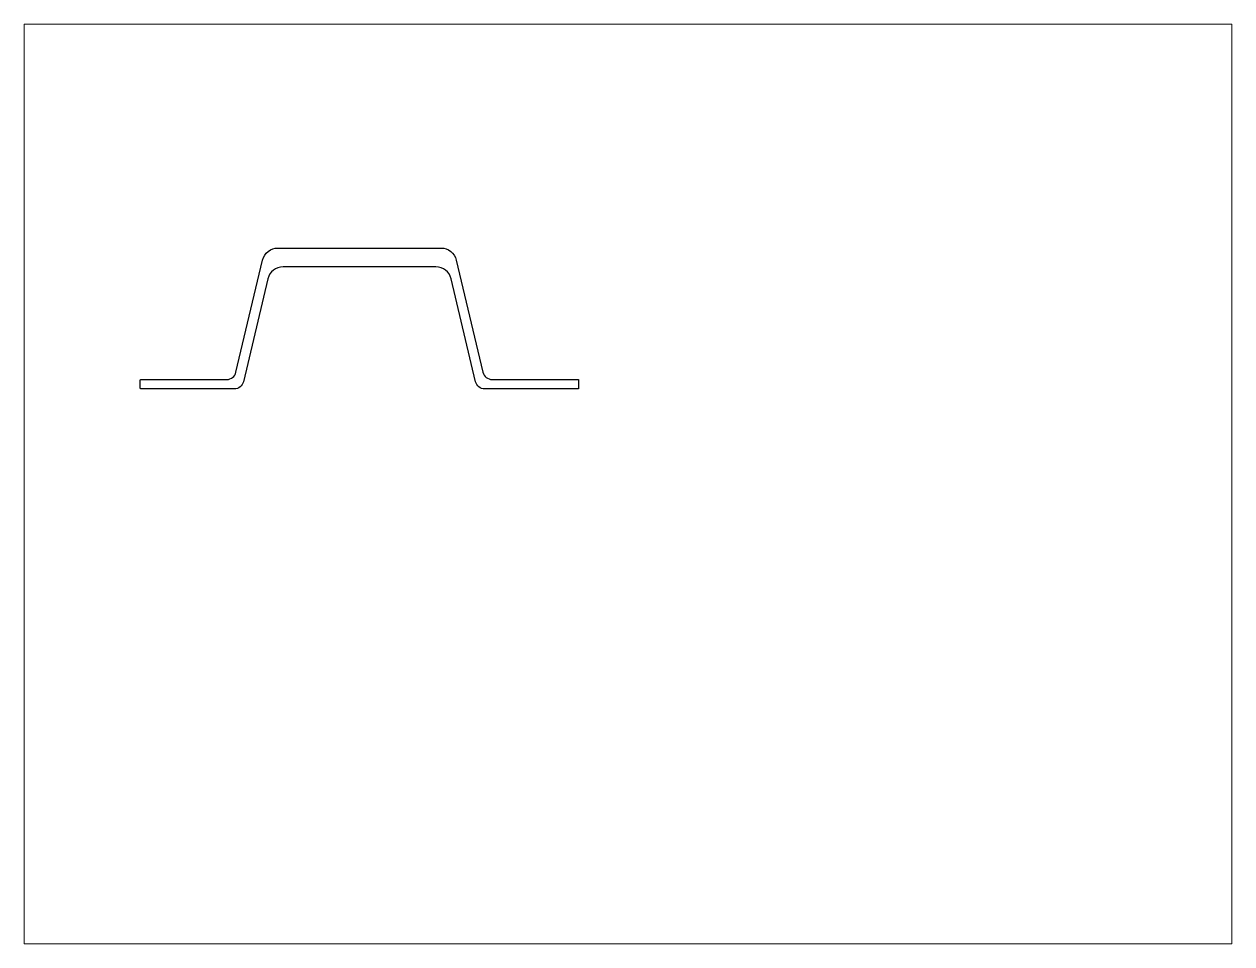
# Paper-space layout 'Layout1' of a CAD drawing. Extents: x 27 to 240, y 20 to 183.
# The model-space entities are those that its viewports show. They can reach past a viewport. Long polylines and large blocks are cut down to what shows.
import ezdxf

# ---------------------------------------------------------------- set-up
doc = ezdxf.new("R2010")
doc.units = 0
doc.header["$LTSCALE"] = 15
doc.layers.get('0').update_dxf_attribs({"linetype": 'CONTINUOUS'})

msp = doc.modelspace()

# ---------------------------------------------------------------- linework, layer by layer
at = {"color": 0, "linetype": 'CONTINUOUS', "ltscale": 0.05}
msp.add_lwpolyline([(80.34, 199.7, 0.347295), (75.48, 195.86), (67.66, 163, -0.347295), (64.74, 160.7), (34.94, 160.7, -0.414214), (34.74, 160.9), (34.74, 163.5, -0.414214), (34.94, 163.7), (62.37, 163.7, 0.347295), (65.29, 166), (73.82, 201.86, -0.347295), (78.69, 205.7), (130.79, 205.7, -0.347295), (135.65, 201.86), (144.19, 166, 0.347295), (147.11, 163.7), (174.54, 163.7, -0.414214), (174.74, 163.5), (174.74, 160.9, -0.414214), (174.54, 160.7), (144.74, 160.7, -0.347295), (141.82, 163), (134, 195.86, 0.347295), (129.13, 199.7)], format="xyb", close=True, dxfattribs=at)

psp = doc.layouts.get("Layout1")

# ---------------------------------------------------------------- viewports
at = {"layer": '0', "color": 0, "linetype": 'BYBLOCK', "ltscale": 0.05}
psp.add_viewport(center=(133.35, 101.6), size=(213.36, 162.56), view_center_point=(190.51, 130.3), view_height=293.8955, dxfattribs=at)

doc.saveas('drawing.dxf')
